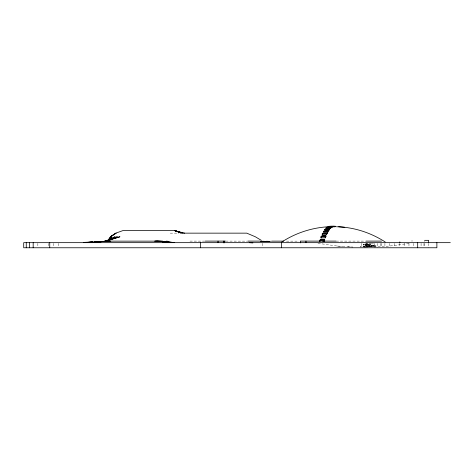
<?xml version="1.0" encoding="UTF-8"?>
<svg xmlns="http://www.w3.org/2000/svg" width="474" height="474" viewBox="0 0 474 474"><rect width="100%" height="100%" fill="white"/><g stroke="black" fill="none" stroke-linecap="round" stroke-linejoin="round"><path stroke-width="0.36" stroke-dasharray="2.37 1.78" d="M369.927 244.697L370.573 243.683L365.667 243.891L365.667 244.649L369.927 244.697L369.927 243.891L370.573 243.683M365.667 244.649L366.319 244.128L370.573 244.181M368.239 244.857L363.979 244.78L363.327 245.218L363.327 244.501L363.979 244.347L368.239 244.347L368.239 244.857L367.587 245.295L363.327 245.218M370.502 245.413L369.85 245.787L365.596 245.763L365.596 245.011L370.502 244.91L370.502 245.413A187.68 184.09 90 0 1 366.248 245.39L365.596 245.763M369.75 245.917L369.098 246.231L369.098 245.419L369.75 245.366L369.75 245.917L372.072 245.893L374.01 245.864L374.01 245.366L369.098 245.419M374.01 245.864L369.098 246.231M376.089 246.219L371.183 246.581L371.183 245.728L376.089 245.728L376.089 246.219L375.438 246.492L371.806 246.616M372.149 246.563L367.356 246.871L367.356 246.083L372.268 246.083L372.268 246.61L363.582 247.061L367.842 247.055L368.494 246.907L368.494 246.439L363.582 246.439L363.647 247.221M363.327 244.501L368.239 244.347M408.991 243.322L394.955 245.479L384.414 246.504M365.596 245.011L370.502 244.91M374.01 245.366L373.358 245.419L373.358 246.184M384.444 246.504L374.235 247.084M373.518 243.867L369.258 243.855M367.356 246.871L368.274 246.871M170.243 233.149L178.828 233.149M189.991 241.106L204.786 241.106M225.743 241.106L247.203 241.136M261.844 241.106L271.821 241.136M286.48 241.136L298.987 241.136M336.226 241.106L365.59 241.106M365.667 243.891L369.927 243.891M317.977 243.322L337.21 246.047L352.709 247.084M367.901 246.747L362.995 246.747L362.995 247.256M364.233 246.907L364.233 246.439M361.206 247.073L360.838 246.593M347.946 246.865L352.727 247.084M260.996 241.254L269.7 241.74M260.362 241.177L270.494 241.752M260.368 241.177L269.825 241.746M269.884 241.716L260.475 241.136L268.533 241.734M269.185 241.758L261.067 241.136L268.284 241.746M337.21 246.047L342.524 246.504M268.93 241.77L261.666 241.136L266.714 241.728M266.933 241.728L262.027 241.136L265.547 241.722M265.772 241.722L262.383 241.136L265.244 241.746M265.316 241.746L262.507 241.136L264.409 241.71M262.626 241.136L264.486 241.71M428.567 243.393L428.567 247.766M424.817 240.33L424.817 241.497M424.817 243.393L424.817 247.037M423.952 243.393L423.952 247.037M421.084 243.393L421.084 247.037M413.476 243.393L413.476 247.037M412.013 240.33L412.013 241.497M408.967 243.393L408.967 247.037M404.156 243.393L404.156 247.037M399.197 243.393L399.197 247.037M394.244 243.393L394.244 247.037M389.432 243.393L389.432 247.037M384.918 243.393L384.918 247.037M381.641 243.393L381.641 247.037M380.841 243.393L380.841 247.037M377.316 243.393L377.316 247.766M375.438 245.728L375.438 246.492M374.448 243.393L374.448 247.037M371.829 245.728L371.829 246.32M371.616 246.083L371.616 246.824M369.85 245.011L369.85 245.787M368.008 246.083L368.008 246.658M367.842 246.439L367.901 247.203M367.587 244.501L367.587 245.295M367.255 246.747L367.255 247.256M366.319 243.683L366.319 244.128M366.248 244.91L366.248 245.39M365.093 247.108L365.093 246.593L360.187 246.593L360.187 247.161M364.447 246.593L364.447 247.197M363.979 244.347L363.979 244.78M361.324 243.393L361.324 247.037M262.199 243.393L262.199 247.037M58.201 243.393L58.201 247.037M53.278 243.393L53.278 247.037M48.484 243.393L48.484 247.037M37.843 243.393L37.843 247.037"/><path stroke-width="0.71" d="M322.794 241.503L324.062 241.485L324.714 239.346L320.454 239.346L319.802 240.365L319.802 241.586L320.454 239.346M321.028 237.93C320.228 234.95 328.381 234.559 325.283 237.829L321.028 237.93L321.028 236.745L321.68 235.981M326.509 234.778L327.155 233.226L322.901 233.226L322.249 233.735L322.249 234.867L326.509 234.778L326.509 233.735L327.155 233.226M322.249 234.867L322.901 233.226M327.73 232.26L328.381 230.98L324.121 230.98L323.469 231.359L323.469 232.343L327.73 232.26L327.73 231.359L328.381 230.98M108.599 239.885L110.424 236.757L116.136 233.149L110.483 236.757L115.757 233.149L122.95 230.589L174.835 230.589L181.264 233.149L174.811 230.589L182.851 233.149L174.408 230.589L184.552 233.149M324.062 241.485L324.062 240.365L324.714 239.346M328.95 230.246L329.602 229.244L324.69 229.499L324.69 230.334L328.95 230.246L328.95 229.499L329.602 229.244M109.002 239.494L110.88 236.757L107.764 240.585M325.283 237.829L325.283 236.745L325.934 235.981M330.171 228.699L330.822 227.917L326.562 227.917L325.911 228.041L326.142 228.77A89.42 87.714 90 0 1 329.934 228.693L330.171 228.041L330.822 227.917M325.205 229.57L325.342 229.244M325.911 228.782L326.562 228.113L327.41 228.083A106.733 104.689 90 0 1 330.55 228.041L330.822 228.041M107.817 240.65L111.84 236.757L106.763 241.136L115.135 236.757L106.206 241.136L117.38 236.757L105.779 241.136L99.291 241.941M331.391 227.591L332.043 227.099L327.137 227.099L327.137 227.68L327.629 227.656A88.531 86.843 -90 0 1 331.089 227.591L331.391 227.099M327.137 227.68L327.789 227.236L332.043 227.17M281.84 241.977C295.699 232.971 311.898 227.674 328.399 226.756M333.263 226.756L333.263 226.388L328.358 226.388L328.358 227.005L332.973 226.756M328.364 227.005L328.695 226.874M328.932 226.797L334.49 226.756L334.49 226.234L329.578 226.234L329.578 226.756M105.714 241.136L119.934 236.757L105.779 241.136L99.256 241.941M99.398 241.941L106.016 241.136L97.484 241.971L106.68 241.136L95.784 241.983M89.971 242.439L92.874 242.208M90.013 242.445L92.963 242.226M96.649 241.953L107.699 241.136L94.545 241.971M87.234 242.433L92.353 242.107L85.687 242.469M87.222 242.445L92.323 242.137M95.238 241.965L109.079 241.136L94.439 241.959M85.652 242.457L92.975 242.042M95.292 241.959L110.809 241.136L156.242 241.136L171.938 242.427M320.454 239.566L324.714 239.453M83.631 242.392L110.809 241.136M321.68 236.2L325.928 236.093M325.342 229.416L329.602 229.345M322.901 233.404L327.155 233.327M330.799 226.282L335.711 226.282M336.41 226.756C353.675 227.082 370.721 232.627 385.202 241.977M344.805 227.295L338.632 226.756M325.911 228.041L330.171 228.041M324.69 229.499L328.95 229.499M323.469 231.359L327.73 231.359M183.509 233.149L246.747 233.149L255.296 236.757L261.405 240.407M322.249 233.735L326.509 233.735M321.028 236.745L325.283 236.745M319.802 240.365L324.062 240.365M424.817 240.33L428.567 240.33L428.567 242.664M166.427 241.136L167.281 241.136M205.26 241.106L225.375 241.106M247.825 241.106L259.948 241.106M271.821 241.136L283.618 241.136M336.019 241.106L300.356 241.106L300.356 242.86M366.07 241.106L381.546 241.106M450.3 242.664L23.7 242.664L23.7 247.766L436.88 247.766L436.88 242.664M334.555 226.803L335.059 226.803L335.059 226.282M154.554 241.136L174.041 242.469M173.982 242.463L155.401 241.136L171.92 242.439M249.395 242.664L252.891 242.925M156.242 241.136L165.699 242.001M165.722 241.971L157.03 241.136L164.899 241.977M167.044 242.202L169.188 242.433M167.067 242.178L169.2 242.421M164.205 241.941L157.818 241.136L164.934 241.941L158.547 241.136L164.312 242.007M167.049 242.303L168.471 242.487L167.055 242.279M164.318 241.959L159.27 241.136L164.123 242.024L162.386 241.136L164.176 242.054M164.111 241.971L159.939 241.136L164.01 242.054M164.01 241.983L160.609 241.136L163.34 241.9M163.992 242.007L161.219 241.136L163.737 242.007M163.726 241.9L161.83 241.136L163.601 241.9M417.689 242.664L417.689 247.766M399.849 241.888L399.849 242.664M333.838 226.234L333.838 226.756M332.618 226.388L332.618 226.916M329.009 226.388L329.009 226.773M305.961 241.106L305.961 242.664M281.639 242.664L281.639 247.766M224.202 241.106L224.202 242.86M223.455 241.106L223.455 242.86M218.034 241.106L218.034 242.664M200.626 242.664L200.626 247.766M49.74 242.664L49.74 247.766M33.174 242.664L33.174 247.766M29.483 242.664L29.483 247.766M26.254 242.664L26.254 247.766M170.788 242.463L167.15 242.131L170.794 242.457"/></g></svg>
